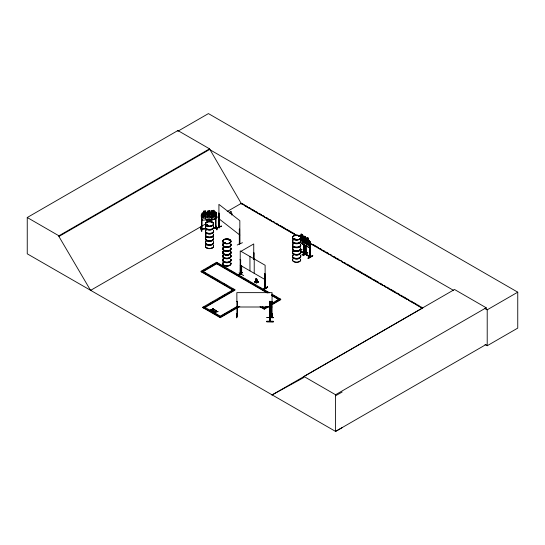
<?xml version="1.0" encoding="UTF-8"?>
<svg xmlns="http://www.w3.org/2000/svg" width="545" height="545" viewBox="0 0 545 545"><rect width="100%" height="100%" fill="white"/><g stroke="black" fill="none" stroke-linecap="round" stroke-linejoin="round"><path stroke-width="0.82" d="M270.197 321.257L269.986 301.256L269.932 312.224L269.816 310.841M270.013 303.64L270.02 303.279L269.898 312.224L270.02 307.257M266.73 321.727L273.331 321.836L273.338 321.325L266.737 321.298L273.338 321.332M269.945 302.468L269.932 302.25M273.331 321.822L266.73 321.768L266.737 321.271M269.877 303.279L270.007 302.168L269.986 303.122M269.925 306.385L269.877 309.737L269.911 308.429M269.979 309.029L269.877 309.792M270.02 307.339L270.013 307.727L269.993 306.706M266.839 317.531L273.433 317.735M269.898 321.543L269.904 301.256L269.925 306.147M269.904 307.012L269.857 308.177L270.02 307.148M270.245 303.456L270.238 318.212L270.279 317.272L270.238 317.687M269.925 321.557L270.279 317.864M269.945 317.34L270.007 317.687M269.857 320.991L270.218 320.692L270.15 321.598L270.163 306.842M256.334 279.789L256.375 278.372L257.56 281.82L256.497 282.555L255.224 281.935L256.375 278.372M269.979 305.002L269.993 305.895M269.857 302.523L269.904 301.256M255.898 282.494L256.204 278.488L255.224 281.935M240.658 274.21L240.025 274.101L240.229 259.611L240.652 259.856L240.652 274.224L240.181 273.958M240.543 273.822L240.229 273.461M240.658 273.685L240.304 273.474M240.229 260.176L240.229 250.884L265.122 265.252L265.17 288.38L264.475 288.203L264.536 273.835L265.122 273.985L264.863 288.448C265.538 287.958 264.454 287.004 264.557 288.25M265.122 288.332L264.693 288.114L264.693 273.74M303.749 252.873L304.396 253.009L303.756 252.907M305.895 254.168C304.893 252.839 306.249 255.837 306.065 253.99L305.629 253.766L305.432 254.392M309.683 256.845L309.655 242.43L310.241 242.579L310.241 256.947L305.643 254.324L306.113 254.597L305.909 245.366M309.683 256.32C310.241 255.837 310.711 257.356 309.615 256.824M238.996 272.882L243.697 275.634M256.286 278.386L255.333 281.595M255.435 282.269L256.239 278.543M206.936 225.085L207.618 225.562M207.039 225.167L207.706 225.133L207.018 225.562M207.938 225.419L207.318 224.887L206.698 225.419M212.066 222.687L211.835 222.551M211.964 222.762L211.828 222.462M224.268 242.471L224.69 242.818M224.097 242.709C224.942 244.187 225.596 241.503 224.969 242.941M225.31 242.866L224.69 242.334L224.07 242.675M229.643 240.059L229.193 239.814L228.982 240.216M229.118 240.113L229.241 240.168M229.465 240.141L229.493 239.909M229.643 240.168L229.384 239.827M295.002 238.976C294.314 240.345 293.183 238.083 294.634 238.751M299.062 236.428L299.103 236.176M299.294 236.223L298.926 236.292M257.458 282.167L256.579 278.468M302.713 237.102L302.175 237.477L302.652 244.249L306.249 246.326L306.774 244.8L306.719 240.12L306.208 239.235L302.666 237.13L303.708 237.729M306.249 246.326L306.821 244.841L306.774 240.086M309.519 247.777C310.888 244.215 310.779 239.309 305.97 238.744M215.425 219.063L216.202 217.251L215.479 219.117L210.452 219.56L215.479 219.117M216.106 228.314L221.413 226.025L216.133 228.607M212.032 217.871L211.331 219.683L206.337 220.119L205.676 218.416L205.676 213.674L206.357 212.986L211.351 212.564L212.114 213.163L212.114 217.918L211.378 219.737L206.391 220.057M219.049 227.81C219.254 227.565 218.559 227.64 219.001 226.945M219.267 227.715L218.865 226.904L219.301 227.245M239.698 243.383L239.487 242.995M239.841 243.274L239.446 242.968M239.657 229.506L239.303 229.227L239.657 229.506L239.698 243.908L239.241 243.588L239.855 243.738M212.414 311.399L212.891 309.928L214.873 309.676L212.891 310.228L212.414 311.399L212.039 310.882L212.421 309.962L210.472 309.976L210.826 310.48L212.421 310.262L212.959 308.565L213.333 309.083L212.952 309.982L214.873 309.976M215.439 313.143L215.915 311.679L217.905 311.42L215.915 311.978L215.439 313.143L215.064 312.632L215.452 311.713L213.497 312.026L215.452 311.713M212.959 308.565L212.489 310.016L210.472 310.275M213.497 312.026L215.513 311.767L215.984 310.316L216.358 310.827L215.984 311.733L217.905 311.72M215.513 311.767L215.984 310.316M212.039 311.181L212.421 310.262M212.891 310.228L213.333 308.783M215.064 312.925L215.452 312.012M215.915 311.978L216.358 310.534M242.157 272.486L240.393 273.794L240.393 274.319L240.652 259.856M242.375 272.575L238.376 274.898M301.664 249.406L300.343 250.189M301.889 249.494L300.54 250.264M303.163 255.407L307.83 252.689L303.197 255.7M200.512 227.285L200.873 226.972L201.868 231.032L201.507 231.066L200.512 227.285L201.521 231.039M200.819 227.224L201.868 231.032M303.197 237.784L302.693 237.382L301.916 238.499L300.629 236.21L301.61 238.724C299.478 239.746 301.392 241.769 301.944 239.303M236.673 313.866L236.809 317.715L236.441 317.715L236.721 313.825M205.465 228.723L201.371 229.064L201.371 228.539L202.004 228.471L202.113 229.152L202.045 214.791L201.425 214.71L201.391 229.22L201.534 228.702L205.465 228.348M216.202 227.435L215.616 227.503C214.88 228.948 216.385 225.875 216.065 227.987M215.439 227.892L216.167 227.824L213.783 228.171M211.63 216.215L212.536 214.853L211.664 213.701M205.138 215.473L206.453 213.504M241.68 273.692C240.761 273.495 242.436 273.815 241.53 274.339L241.503 265.442M241.68 274.217L241.667 265.531M211.821 222.36L212.271 222.605M224.349 242.477L224.138 242.954M229.009 239.957L229.336 240.209M294.028 238.983L294.688 238.88L294.525 239.228M294.981 239.064L294.511 239.262M299.328 236.367L299.014 236.51M306.535 243.513L307.516 242.144L306.556 239.575L307.823 241.919C308.381 239.582 310.221 241.571 308.157 242.525L309.185 245.141L307.843 242.723L307.012 243.956L306.59 243.758M239.262 243.043L239.316 243.642L239.303 229.227M239.316 243.118L239.902 243.281L239.827 243.751M237.504 315.364L236.857 315.214L237.518 315.494M237.518 315.214C237.92 316.229 236.407 316.046 236.823 315.187M271.458 315.221L272.125 315.351M206.787 213.361L205.717 212.863L205.778 210.99L203.639 211.174L203.646 212.986L202.181 213.075C200.376 214.723 201.493 218.15 202.168 220.248L206.357 219.88M202.031 229.172L201.936 228.471L201.412 228.709M215.507 227.36L216.072 227.483M207.768 225.582L207.836 225.092M224.349 242.661L224.792 242.559M225.208 242.886L224.39 243.009M294.688 239.201L294.804 239.044M302.741 237.17L302.23 237.45L302.23 242.239M300.118 235.29L299.607 235.651L300.097 235.215L303.688 237.259M306.024 238.71C304.628 239.534 306.774 237.865 307.101 239.33L307.101 237.559M271.458 301.371L272.057 301.501L271.458 301.371L271.526 315.916L271.478 315.208M271.43 315.194L271.982 315.194L272.057 315.875L272.057 292.638L236.857 292.638L236.925 315.909M210.935 213.034L212.005 212.352L211.93 210.534L211.93 212.298L210.472 212.427L215.425 212.053L216.215 212.543L215.445 211.951L213.987 212.134M211.331 212.666L209.9 212.788L209.961 210.915L207.822 211.092L207.829 212.904L206.821 213.592L206.821 216.896L207.89 218.218L209.893 218.048L210.963 216.549L210.963 213.245L209.893 212.748L209.893 210.976M253.534 258.5L253.738 252.676L253.902 259.284M253.697 259.406L253.902 252.771M303.354 237.784L302.584 236.755L302.686 234.929L302.686 236.694M237.77 275.055L242.416 272.35M238.342 275.034L240.325 273.985M307.053 237.47L308.593 238.349L307.053 237.47L307.053 239.357L306.283 239.507M310.132 241.619L308.538 240.147L308.538 238.376M310.241 242.579L309.655 242.43M305.936 245.795L309.553 247.852L310.132 246.367M300.602 250.339L301.93 249.569M303.912 244.828L303.701 253.35L304.165 253.65M304.178 253.091L304.178 253.616L300.779 251.681M306.637 251.947L301.984 254.958L306.692 252.24M301.984 254.958L306.658 252.185M309.771 256.307L305.956 254.317L310.064 256.552M312.769 255.769L312.537 255.373L307.891 258.078L308.15 258.528L312.782 255.782L308.15 258.514M262.772 289.484L267.438 286.82M267.67 287.222L263.691 289.545L267.67 287.208L267.404 286.772M342.151 427.655L335.557 431.408L27.25 253.82L27.25 217.516L177.881 130.555L209.546 148.833L241.21 203.414L296.487 235.324M27.25 217.516L58.915 235.801L209.546 148.833M90.933 290.178L90.572 290.383L58.915 236.476L209.546 149.507L453.433 290.315M211.773 217.046L212.993 215.2C213.844 217.741 216.406 217.121 213.422 214.784C216.256 212.046 213.872 211.828 212.959 214.417L211.848 212.904L211.228 213.129M90.572 290.383L205.847 223.825M209.532 221.699L214.689 218.722M216.161 217.871L219.11 216.174M227.21 211.494L241.564 203.21M201.085 271.267L233.103 289.756L233.103 290.206L201.085 271.717L201.085 271.267L216.638 262.288L269.557 292.801M201.793 271.308L205.322 269.271M206.739 268.453L208.156 267.636M209.566 266.818L210.983 266.001M212.393 265.183L216.638 262.738L216.638 262.288M217.584 262.792L201.991 271.791L201.991 272.241L216.842 263.671M241.299 251.129L253.738 243.942L253.738 259.195M306.774 240.12L305.289 238.587L305.289 236.816L305.186 238.642L306.004 239.65L306.004 242.947L305.241 243.922L303.81 243.097L303.047 241.237L303.047 237.94L303.81 237.79L303.81 236.019M302.652 244.249L306.297 246.299M239.807 306.392L220.269 317.674L202.897 307.646L202.897 307.196L234.009 289.231L234.009 289.681L232.565 288.843M202.897 307.646L204.348 306.808M209.409 303.885L210.854 303.047M212.305 302.216L213.749 301.378M218.817 298.456L220.262 297.618M221.713 296.78L226.052 294.273M227.497 293.442L228.948 292.604M230.392 291.773L232.565 290.519M204.532 307.748L234.915 290.206L234.915 289.756L203.803 307.721L203.803 308.17M254.324 281.833L255.653 281.07C250.952 283.359 261.859 283.284 257.138 281.07L258.466 281.881M256.314 283.121L258.466 281.922M237.45 306.256L219.363 316.7L219.363 317.149M221.529 315.896L222.98 315.058M224.424 314.227L228.771 311.72M230.215 310.882L231.659 310.05M233.11 309.213L235.277 307.959M202.897 307.196L220.269 317.224L239.085 306.365M264.25 307.7L266.369 306.474M272.03 303.211L279.81 298.715M272.738 303.252L274.149 302.434M275.566 301.617L276.976 300.799M260.714 306.706L264.25 308.749L267.983 306.59M271.519 304.546L280.716 299.239L280.716 299.689L271.519 304.996M260.006 306.746L264.25 309.192L268.692 306.631M272.228 394.846L303.892 377.501L303.892 376.452L454.523 289.484L486.188 307.768L486.188 309.431M271.873 395.05L422.511 308.082L309.751 242.981M303.892 376.452L335.557 394.737L486.188 307.768M485.002 308.538L487.21 309.812L517.75 292.175L517.75 328.104L487.21 345.734L484.995 344.46M486.188 344.44L335.557 431.408L335.557 394.737M335.557 395.779L342.151 392.025M207.74 225.507L206.896 225.507M293.953 238.771L294.525 238.724M218.709 227.592L218.906 213.088L219.26 213.361L219.301 227.769M218.722 213.17L219.26 213.361M216.079 228.532L221.359 226.243M241.51 274.326L241.462 265.653M294.634 239.078L294.089 239.037M300.377 236.08L301.147 235.93L301.147 234.05L302.686 234.929M305.595 254.297L305.643 245.87M212.952 309.683L214.873 309.676M215.984 311.433L217.905 311.42M210.472 309.976L212.489 309.717M213.497 311.726L215.513 311.468M214.062 210.302L211.923 210.493L214.069 210.343L214.001 212.175L215.071 212.673L215.071 215.97L214.001 217.482L212.005 217.653M203.721 211.269L205.717 211.092M207.931 213.231L207.161 212.632L205.792 212.795M207.175 212.673L202.181 213.075M202.045 214.791L201.425 214.71M215.507 213.511L216.099 213.463M205.717 216.753L203.721 216.93L203.721 213.626L206.514 213.388M212.005 216.242L214.001 216.065L214.001 212.768L212.005 212.938L212.046 217.911M205.717 218.164L203.721 218.341L202.651 217.019L202.651 213.722L203.721 213.041L203.707 211.228M213.749 227.667L215.616 227.503M205.499 228.484L201.943 228.491M213.783 227.796L215.439 227.367M213.749 228.035L216.099 227.83L216.14 227.285M205.499 228.859L201.534 229.227M216.767 229.731L217.012 229.711M209.975 210.956L207.822 211.092M237.382 315.909L237.45 301.365L236.857 301.371L237.45 301.365M271.989 315.909L272.057 315.214M207.154 224.962C207.924 224.601 207.665 225.896 207.747 225.078M299.014 236.169L298.83 236.557M304.144 253.623L304.178 244.317M309.846 256.177L309.914 256.709L309.819 247.41M264.645 288.087L264.795 287.59M264.925 288.448L264.536 288.203M272.118 313.6L272.146 317.715C273.515 314.969 271.24 310.139 272.193 317.64M236.401 313.9L236.762 313.6L236.809 317.715M272.105 313.9L272.466 313.886M237.45 315.868L236.857 315.875L236.782 315.214M272.125 315.739L271.39 315.746L272.057 315.875M236.857 307.005L272.057 307.005M266.832 317.463L273.44 317.606M269.809 305.077L269.986 306.576M269.843 311.359L269.843 304.233M239.63 243.874L239.507 242.968M294.409 239.235L293.891 239.146M294.511 238.635L295.049 239.037M272.5 317.68L272.439 313.866M303.987 253.296L303.756 244.078M310.064 257.077L310.01 256.504M304.008 252.757L300.779 251.306M264.863 287.923L264.557 287.726M256.893 281.268L257.56 281.82M301.147 234.166L302.584 234.984M302.584 237.341L301.147 236.523L301.147 239.82M300.779 242.736L303.613 244.351M306.024 245.727L309.567 247.743M300.751 242.784L303.647 244.433M300.213 250.795L303.865 252.88M300.213 251.17L304.396 253.527L304.335 245.073M240.066 259.706L240.495 259.951M264.536 273.835L264.959 274.074M517.75 292.175L208.428 113.592L177.881 131.222L177.881 130.555M305.289 236.816L303.708 235.965L303.763 237.818M242.3 203.632L244.514 204.913M245.986 205.758L247.457 206.609M248.936 207.461L251.143 208.742M252.621 209.593L254.828 210.867M256.3 211.719L257.778 212.57M259.25 213.422L261.464 214.696M262.935 215.547L264.407 216.399M266.621 217.673L268.092 218.525M269.571 219.376L271.042 220.228M273.256 221.502L274.728 222.353M276.199 223.205L278.413 224.486M279.885 225.337L285.049 228.314M286.52 229.166L294.627 233.846M313.048 244.48L318.212 247.457M319.683 248.309L321.897 249.59M323.369 250.441L324.84 251.286M326.319 252.137L328.526 253.418M330.004 254.27L331.476 255.121M333.69 256.395L335.161 257.247M336.633 258.098L338.847 259.372M340.318 260.224L341.797 261.075M344.004 262.349L345.476 263.201M346.954 264.053L352.111 267.03M353.582 267.881L355.061 268.733M357.268 270.013L362.432 272.991M363.903 273.842L372.01 278.522M373.482 279.374L378.646 282.351M380.117 283.202L382.331 284.476M383.803 285.328L385.274 286.18M386.752 287.031L388.96 288.305M390.438 289.157L395.595 292.134M397.067 292.985L399.281 294.266M400.752 295.118L402.224 295.969M403.702 296.814L405.909 298.095M407.387 298.946L408.859 299.798M411.073 301.072L412.545 301.923M414.016 302.775L416.23 304.049M417.702 304.9L419.18 305.752M421.387 307.026L422.866 307.877M240.481 203.292L242.689 204.566M244.16 205.417L249.317 208.394M250.789 209.246L262.574 216.045M264.046 216.896L272.888 221.999M274.36 222.851L295.717 235.181M309.71 243.261L316.338 247.089M317.81 247.941L329.596 254.74M331.067 255.591L339.91 260.694M341.381 261.546L383.36 285.784M384.831 286.636L386.31 287.481M387.781 288.332L396.617 293.435M398.088 294.286L406.931 299.389M408.403 300.241L413.56 303.218M415.031 304.069L422.395 308.32M240.229 265.252L265.122 279.619M271.757 294.068L280.716 299.239M217.584 263.242L222.707 266.198M224.172 267.043L228.559 269.577M230.76 270.851L235.154 273.386M237.347 274.653L238.812 275.498M240.277 276.342L241.742 277.187M243.935 278.454L245.4 279.299M246.865 280.144L248.329 280.995M250.523 282.262L251.988 283.107M253.452 283.952L254.917 284.797M260.04 287.753L261.505 288.598M262.969 289.443L265.163 290.71M266.628 291.561L268.828 292.829M273.215 295.363L277.609 297.897M279.81 299.164L280.716 299.689M267.922 292.903L216.672 263.317L216.672 263.766L267.186 292.931M271.58 295.015L278.897 299.239L278.897 299.689L271.58 295.465M202.897 271.267L234.915 289.756M204.348 272.555L205.792 273.386M207.965 274.639L209.409 275.477M210.854 276.315L212.305 277.146M213.749 277.984L215.922 279.238M217.366 280.076L218.817 280.907M223.157 283.414L227.497 285.921M262.329 306.59L265.156 308.225L265.156 308.674L263.037 307.448M212.959 308.865L213.333 309.083M215.984 310.616L216.358 310.827M212.039 310.882L212.414 311.1M215.064 312.632L215.439 312.844M220.269 316.175L204.716 307.196L204.716 307.646M208.953 310.091L213.197 312.544M214.614 313.361L216.024 314.179M217.441 314.99L218.852 315.807M240.652 273.644L240.699 274.251M294.13 239.201L293.959 238.86M207.039 225.487L206.868 225.146M224.411 242.941L224.24 242.593M242.464 242.702L237.204 245.012M218.906 218.729L239.841 235.065M218.736 227.585L219.076 227.817L219.076 213.442M205.847 217.448L204.716 215.888C203.953 218.497 201.241 218.525 204.259 215.541C201.425 213.327 203.857 212.673 204.675 215.105L205.758 213.449L205.758 218.443M231.686 215.016L231.652 214.962A1.465 1.11 -34.6 0 0 231.366 213.143L231.366 211.848A0.736 0.559 -34.6 0 0 230.685 211.405A0.736 0.559 -34.6 0 0 230.004 212.162L230.038 212.216M306.535 243.424L307.053 244.664L308.49 245.482L309.26 244.507L309.26 241.203L308.49 240.175L308.593 238.349M300.636 240.004L301.147 241.237M201.568 218.491L202.222 220.18M256.545 278.413L257.356 281.493M216.018 225.943L217.039 229.745M216.127 227.238L216.726 229.493M216.079 227.217L216.678 229.772M205.676 213.674L206.391 213.041L207.904 212.959L207.89 211.147M302.277 242.212L302.741 244.187M256.504 278.57L257.07 282.433M256.47 278.379L256.681 279.823M256.409 278.584L256.497 282.555M487.21 309.812L487.21 345.734M310.078 241.612L310.132 257.07L305.438 254.447L305.479 245.121M306.065 246.115L306.113 254.597M304.103 253.078L304.083 253.616M303.865 252.73L303.865 253.255M301.201 234.139L301.201 235.903M264.25 308.749L264.25 309.192M254.222 258.957L254.222 273.331M249.944 256.491L249.944 270.858M241.299 265.565L241.272 274.244M239.841 243.792L239.841 220.691L218.906 204.355L218.974 227.476M239.487 229.152L239.487 243.52M230.004 212.162L230.038 213.504M220.269 317.224L220.269 317.674M216.202 212.502L216.215 217.291M216.133 212.536L216.072 228.008M215.541 213.647L215.473 228.021M210.295 219.042L210.329 221.713M209.709 219.097L209.743 221.761M207.815 220.064L207.849 221.89M207.223 220.119L207.257 221.938M58.915 235.801L58.915 236.476M230.903 248.275A4.176 2.412 0 0 1 226.325 251.286A4.176 2.412 0 0 1 223.259 247.689M230.842 248.513A4.108 2.371 0 0 1 226.339 251.477A4.108 2.371 0 0 1 223.314 247.941M230.835 251.606A4.101 2.364 0 0 1 226.339 254.563A4.101 2.364 0 0 1 223.321 251.034M230.855 251.695A4.122 2.384 0 0 1 226.332 254.672A4.122 2.384 0 0 1 223.3 251.122M230.848 251.845A4.115 2.378 0 0 1 226.332 254.815A4.115 2.378 0 0 1 223.307 251.265M230.903 244.31A4.176 2.412 0 0 1 226.325 247.321A4.176 2.412 0 0 1 223.259 243.724M230.842 247.852A4.108 2.371 0 0 1 226.339 250.816A4.108 2.371 0 0 1 223.314 247.28M230.848 244.548A4.115 2.378 0 0 1 226.332 247.519A4.115 2.378 0 0 1 223.307 243.976M230.903 248.07A4.176 2.412 0 0 1 226.325 251.082A4.176 2.412 0 0 1 223.259 247.491M230.903 244.106A4.176 2.412 0 0 1 226.325 247.117A4.176 2.412 0 0 1 223.259 243.52M230.842 243.881A4.108 2.371 0 0 1 226.339 246.851A4.108 2.371 0 0 1 223.314 243.308M230.903 259.577A4.176 2.412 0 0 1 226.325 262.588A4.176 2.412 0 0 1 223.259 258.991M230.848 259.815A4.115 2.378 0 0 1 226.332 262.785A4.115 2.378 0 0 1 223.307 259.243M230.835 262.908A4.101 2.364 0 0 1 226.339 265.865A4.101 2.364 0 0 1 223.321 262.336M230.855 262.997A4.122 2.384 0 0 1 226.332 265.974A4.122 2.384 0 0 1 223.3 262.424M230.848 263.146A4.115 2.378 0 0 1 226.332 266.117A4.115 2.378 0 0 1 223.307 262.567M230.855 251.994A4.122 2.384 0 0 1 226.332 254.971A4.122 2.384 0 0 1 223.3 251.415M230.903 255.612A4.176 2.412 0 0 1 226.325 258.623A4.176 2.412 0 0 1 223.259 255.026M230.842 259.147A4.108 2.371 0 0 1 226.339 262.118A4.108 2.371 0 0 1 223.314 258.582M230.848 255.85A4.115 2.378 0 0 1 226.332 258.821A4.115 2.378 0 0 1 223.307 255.278M230.903 259.372A4.176 2.412 0 0 1 226.325 262.383A4.176 2.412 0 0 1 223.259 258.793M230.903 255.407A4.176 2.412 0 0 1 226.325 258.419A4.176 2.412 0 0 1 223.259 254.822M230.848 255.183A4.115 2.378 0 0 1 226.332 258.153A4.115 2.378 0 0 1 223.307 254.61M300.622 244.535A4.176 2.412 0 0 1 296.044 247.553A4.176 2.412 0 0 1 292.972 243.956M300.567 244.773A4.115 2.378 0 0 1 296.051 247.75A4.115 2.378 0 0 1 293.026 244.201M300.547 247.866A4.101 2.364 0 0 1 296.051 250.829A4.101 2.364 0 0 1 293.04 247.301M300.567 248.084A4.115 2.378 0 0 1 296.051 251.061A4.115 2.378 0 0 1 293.026 247.512A4.101 2.364 0 0 0 296.051 251.088A4.101 2.364 0 0 0 300.547 248.132M300.622 240.57A4.176 2.412 0 0 1 296.044 243.588A4.176 2.412 0 0 1 292.972 239.991M300.567 244.112A4.115 2.378 0 0 1 296.051 247.083A4.115 2.378 0 0 1 293.026 243.54M300.567 240.808A4.115 2.378 0 0 1 296.051 243.785A4.115 2.378 0 0 1 293.026 240.236M300.622 244.33A4.176 2.412 0 0 1 296.044 247.348A4.176 2.412 0 0 1 292.972 243.751M300.622 240.365A4.176 2.412 0 0 1 296.044 243.383A4.176 2.412 0 0 1 292.972 239.786M300.561 240.147A4.108 2.371 0 0 1 296.051 243.111A4.108 2.371 0 0 1 293.033 239.575M300.622 255.837A4.176 2.412 0 0 1 296.044 258.855A4.176 2.412 0 0 1 292.972 255.258M300.567 256.075A4.115 2.378 0 0 1 296.051 259.052A4.115 2.378 0 0 1 293.026 255.503M300.547 259.168A4.101 2.364 0 0 1 296.051 262.131A4.101 2.364 0 0 1 293.04 258.596M300.547 248.472A4.101 2.364 0 0 1 296.051 251.429A4.101 2.364 0 0 1 293.04 247.9M300.567 259.386A4.115 2.378 0 0 1 296.051 262.356A4.115 2.378 0 0 1 293.026 258.814M300.574 248.248A4.122 2.384 0 0 1 296.051 251.225A4.122 2.384 0 0 1 293.019 247.675M300.622 251.872A4.176 2.412 0 0 1 296.044 254.89A4.176 2.412 0 0 1 292.972 251.293M300.561 255.414A4.108 2.371 0 0 1 296.051 258.378A4.108 2.371 0 0 1 293.033 254.842M300.567 252.11A4.115 2.378 0 0 1 296.051 255.087A4.115 2.378 0 0 1 293.026 251.538M300.622 255.632A4.176 2.412 0 0 1 296.044 258.65A4.176 2.412 0 0 1 292.972 255.053M300.622 251.667A4.176 2.412 0 0 1 296.044 254.685A4.176 2.412 0 0 1 292.972 251.088M300.567 251.449A4.115 2.378 0 0 1 296.051 254.42A4.115 2.378 0 0 1 293.026 250.877M213.531 230.821A4.176 2.412 0 0 1 208.953 233.839A4.176 2.412 0 0 1 205.887 230.242M213.47 231.066A4.108 2.371 0 0 1 208.96 234.03A4.108 2.371 0 0 1 205.942 230.494M213.456 234.152A4.101 2.364 0 0 1 208.967 237.116A4.101 2.364 0 0 1 205.949 233.58M213.483 234.248A4.122 2.384 0 0 1 208.96 237.225A4.122 2.384 0 0 1 205.928 233.669M213.477 234.384A4.115 2.378 0 0 1 208.96 237.354A4.115 2.378 0 0 1 205.935 233.812M213.531 226.856A4.176 2.412 0 0 1 208.953 229.874A4.176 2.412 0 0 1 205.887 226.277M213.47 230.399A4.108 2.371 0 0 1 208.96 233.362A4.108 2.371 0 0 1 205.942 229.827M213.47 227.102A4.108 2.371 0 0 1 208.96 230.065A4.108 2.371 0 0 1 205.942 226.529M213.531 230.617A4.176 2.412 0 0 1 208.953 233.635A4.176 2.412 0 0 1 205.887 230.038M213.531 226.652A4.176 2.412 0 0 1 208.953 229.67A4.176 2.412 0 0 1 205.887 226.073M213.477 226.434A4.115 2.378 0 0 1 208.96 229.404A4.115 2.378 0 0 1 205.935 225.862M213.531 242.123A4.176 2.412 0 0 1 208.953 245.141A4.176 2.412 0 0 1 205.887 241.544M213.47 242.368A4.108 2.371 0 0 1 208.96 245.332A4.108 2.371 0 0 1 205.942 241.796M213.47 245.461A4.108 2.371 0 0 1 208.96 248.425A4.108 2.371 0 0 1 205.942 244.889M213.456 234.745A4.101 2.364 0 0 1 208.967 237.702A4.101 2.364 0 0 1 205.949 234.173M213.483 245.55A4.122 2.384 0 0 1 208.96 248.527A4.122 2.384 0 0 1 205.928 244.971M213.483 245.686A4.122 2.384 0 0 1 208.96 248.663A4.122 2.384 0 0 1 205.928 245.114M213.483 234.548A4.122 2.384 0 0 1 208.96 237.525A4.122 2.384 0 0 1 205.928 233.975M213.531 238.158A4.176 2.412 0 0 1 208.953 241.176A4.176 2.412 0 0 1 205.887 237.579M213.47 241.701A4.108 2.371 0 0 1 208.96 244.664A4.108 2.371 0 0 1 205.942 241.128M213.47 238.403A4.108 2.371 0 0 1 208.96 241.367A4.108 2.371 0 0 1 205.942 237.831M213.531 241.919A4.176 2.412 0 0 1 208.953 244.937A4.176 2.412 0 0 1 205.887 241.34M213.531 237.954A4.176 2.412 0 0 1 208.953 240.972A4.176 2.412 0 0 1 205.887 237.375M213.477 237.736A4.115 2.378 0 0 1 208.96 240.706A4.115 2.378 0 0 1 205.935 237.164M266.737 321.523L273.338 321.625L266.737 321.557M305.8 243.663L304.464 241.237C303.831 243.656 302.073 241.714 304.137 240.665L303.177 238.09L304.437 240.434C304.996 238.097 306.821 240.093 304.771 241.04L305.8 243.663M210.779 217.373L210.091 217.489L208.912 215.881C208.013 218.565 205.52 218.395 208.456 215.527C205.622 213.306 208.061 212.666 208.878 215.091C209.634 212.584 212.284 212.673 209.341 215.466L210.779 217.373M267.438 287.017L262.772 289.783L267.438 287.017M205.363 211.419L204.075 211.535L204.075 212.121L205.363 212.012L205.363 211.419M213.647 210.731L212.359 210.847L212.359 211.433L213.647 211.324L213.647 210.731M209.532 211.303L208.251 211.412L208.251 211.998L209.532 211.889L209.532 211.303M209.893 213.333L207.89 213.504L207.89 216.808L209.893 216.638L209.893 213.333M302.325 235.133L301.405 234.609L301.405 235.195L302.325 235.726L302.325 235.133M308.232 238.56L307.305 238.029L307.305 238.621L308.232 239.146L308.232 238.56M308.49 240.767L307.053 239.943L307.053 243.247L308.49 244.065L308.49 240.767M304.982 236.993L304.069 236.462L304.069 237.055L304.982 237.586L304.982 236.993M305.241 239.207L303.81 238.383L303.81 241.68L305.241 242.505L305.241 239.207M224.812 243.227A4.115 2.378 0 0 0 230.991 241.169A4.115 2.378 0 0 0 224.812 239.112A4.115 2.378 0 0 0 224.812 243.227M224.819 243.567A4.101 2.364 0 0 0 230.971 241.517A4.101 2.364 0 0 0 224.819 239.466A4.101 2.364 0 0 0 224.819 243.567M224.812 243.37A4.122 2.384 0 0 0 230.998 241.306A4.122 2.384 0 0 0 224.812 239.248A4.122 2.384 0 0 0 224.812 243.37M226.339 255.169A4.101 2.364 0 0 0 230.835 252.206A4.101 2.364 0 0 1 226.339 255.155A4.101 2.364 0 0 1 223.321 251.633A4.101 2.364 0 0 0 226.339 255.155M293.68 239.132A4.115 2.378 0 0 0 300.567 238.07A4.115 2.378 0 0 0 295.526 235.154A4.115 2.378 0 0 0 293.68 239.132M294.545 239.82A4.094 2.364 0 0 0 300.683 237.777A4.094 2.364 0 0 0 294.545 235.726A4.094 2.364 0 0 0 294.545 239.82M293.673 239.255A4.122 2.384 0 0 0 300.574 238.185A4.122 2.384 0 0 0 295.519 235.27A4.122 2.384 0 0 0 293.673 239.255M207.441 225.793A4.115 2.378 0 0 0 213.62 223.736A4.115 2.378 0 0 0 207.441 221.679A4.115 2.378 0 0 0 207.441 225.793M207.447 226.107A4.101 2.364 0 0 0 213.599 224.056A4.101 2.364 0 0 0 207.447 222.006A4.101 2.364 0 0 0 207.447 226.107M206.603 225.739A4.101 2.364 0 0 0 213.456 224.683A4.101 2.364 0 0 0 208.435 221.781A4.101 2.364 0 0 0 206.603 225.739M207.441 225.909A4.122 2.384 0 0 0 213.626 223.852A4.122 2.384 0 0 0 207.441 221.788A4.122 2.384 0 0 0 207.441 225.909"/></g></svg>
